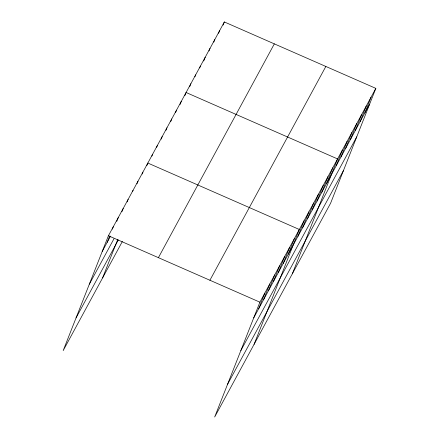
<?xml version="1.0" encoding="UTF-8"?>
<svg xmlns="http://www.w3.org/2000/svg" width="439" height="439" viewBox="0 0 439 439"><rect width="100%" height="100%" fill="white"/><g stroke="black" fill="none" stroke-linecap="round" stroke-linejoin="round"><path stroke-width="0.66" d="M375.833 88.376L259.904 302.169L214.655 417.05L330.583 203.257L375.833 88.376L224.345 21.95L108.417 235.743L63.167 350.624L122.349 241.483M107.149 242.383L109.629 236.094M112.351 229.174L113.344 226.656M116.785 221.344L118.272 217.568M121.96 211.631L123.2 208.481M127.134 201.913L128.128 199.399M132.556 191.569L133.055 190.312M136.99 183.743L137.978 181.225M142.165 174.025L142.905 172.137M102.583 277.931L117.685 239.595M146.84 165.569L147.833 163.05L299.321 229.482L254.071 344.363M151.872 156.119L152.618 154.232M156.652 147.301L157.398 145.413M161.19 139.114L162.178 136.595M165.969 130.295L166.963 127.776M170.755 121.477L171.742 118.958M175.534 112.653L176.527 110.14M180.067 104.466L181.307 101.321M184.852 95.647L186.092 92.503L337.58 158.929L292.325 273.81M189.632 86.829L190.872 83.684M194.911 76.748L195.651 74.866M199.69 67.93L200.436 66.042M203.729 60.999L205.216 57.224M209.008 50.924L210.001 48.405M213.793 42.106L214.781 39.587M218.573 33.287L219.566 30.768M223.105 25.094L224.345 21.95M258.637 308.809L264.832 293.082M263.565 299.727L269.76 284M268.492 290.64L274.688 274.913M273.42 281.553L279.616 265.825M278.348 272.465L284.543 256.738M283.27 263.378L289.466 247.651M288.198 254.296L294.393 238.569M297.911 236.391L304.106 220.663M302.69 227.572L308.886 211.845M307.476 218.748L313.666 203.021M312.255 209.93L318.451 194.203M317.035 201.111L323.23 185.384M321.82 192.293L328.015 176.566M326.6 183.475L332.795 167.747M336.164 165.838L342.36 150.111M340.949 157.019L347.145 141.292M345.729 148.201L351.924 132.474M350.509 139.382L356.704 123.655M355.294 130.564L361.489 114.837M360.073 121.74L366.269 106.013M364.858 112.922L371.054 97.195M102.221 251.47L110.535 236.138M89.337 284.192L113.97 238.761M76.057 317.902L118.338 239.919M158.408 257.666L274.337 43.873M209.913 280.247L325.842 66.459M253.709 317.896L369.638 104.103M240.824 350.618L356.748 136.825M227.545 384.328L343.474 170.535M108.417 235.743L259.904 302.169"/></g></svg>
